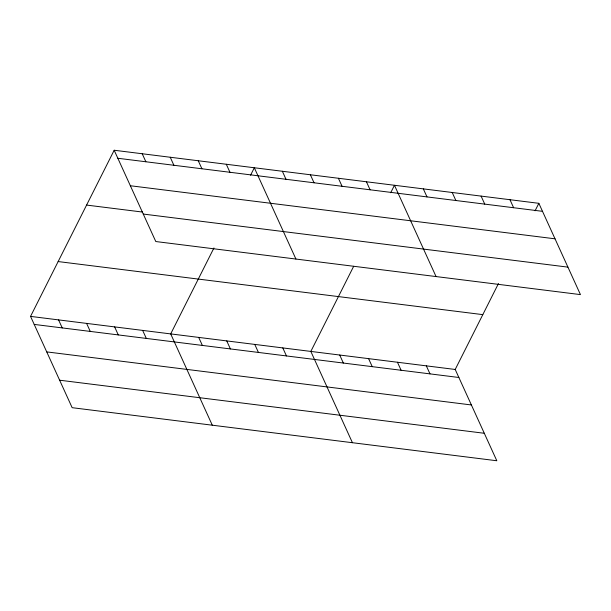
<?xml version="1.0" encoding="UTF-8"?>
<svg xmlns="http://www.w3.org/2000/svg" width="611" height="611" viewBox="0 0 611 611"><rect width="100%" height="100%" fill="white"/><g stroke="black" fill="none" stroke-linecap="round" stroke-linejoin="round"><path stroke-width="0.92" d="M498.469 283.527L455.21 369.464L496.819 460.755L72.151 407.682L30.55 316.391L114.181 150.245L538.849 203.318L580.45 294.609L155.79 241.536L114.181 150.245M213.949 247.967L170.69 333.904L212.292 425.195M250.556 175.235L254.321 167.758L295.923 259.049M353.677 266.297L310.831 351.417L352.432 442.715M390.696 192.748L394.462 185.27L436.063 276.562M535.083 210.795L538.849 203.318M117.839 158.264L542.499 211.337M130.357 185.744L555.025 238.817M86.586 205.075L142.638 212.078M143.264 214.056L567.925 267.129M58.152 261.561L482.812 314.634M30.55 316.391L455.21 369.464M34.208 324.41L458.869 377.483M46.726 351.89L471.394 404.963M59.634 380.202L484.294 433.275M509.971 199.705L513.622 207.725M481.094 196.1L484.744 204.12M452.216 192.488L455.867 200.507M423.339 188.883L426.99 196.902M366.432 181.765L370.09 189.792M426.333 365.859L429.991 373.879M338.402 178.267L342.061 186.286M397.456 362.247L401.114 370.266M310.38 174.761L314.031 182.781M368.586 358.642L372.236 366.661M282.351 171.263L286.001 179.283M339.708 355.029L343.359 363.049M226.291 164.252L229.95 172.271M198.262 160.754L201.92 168.773M282.801 347.919L286.452 355.938M170.24 157.248L173.891 165.268M254.772 344.413L258.43 352.432M142.21 153.743L145.869 161.77M226.742 340.915L230.4 348.934M198.72 337.409L202.371 345.429M142.661 330.406L146.319 338.425M114.631 326.9L118.29 334.92M86.609 323.395L90.26 331.414M58.58 319.897L62.23 327.916"/></g></svg>
